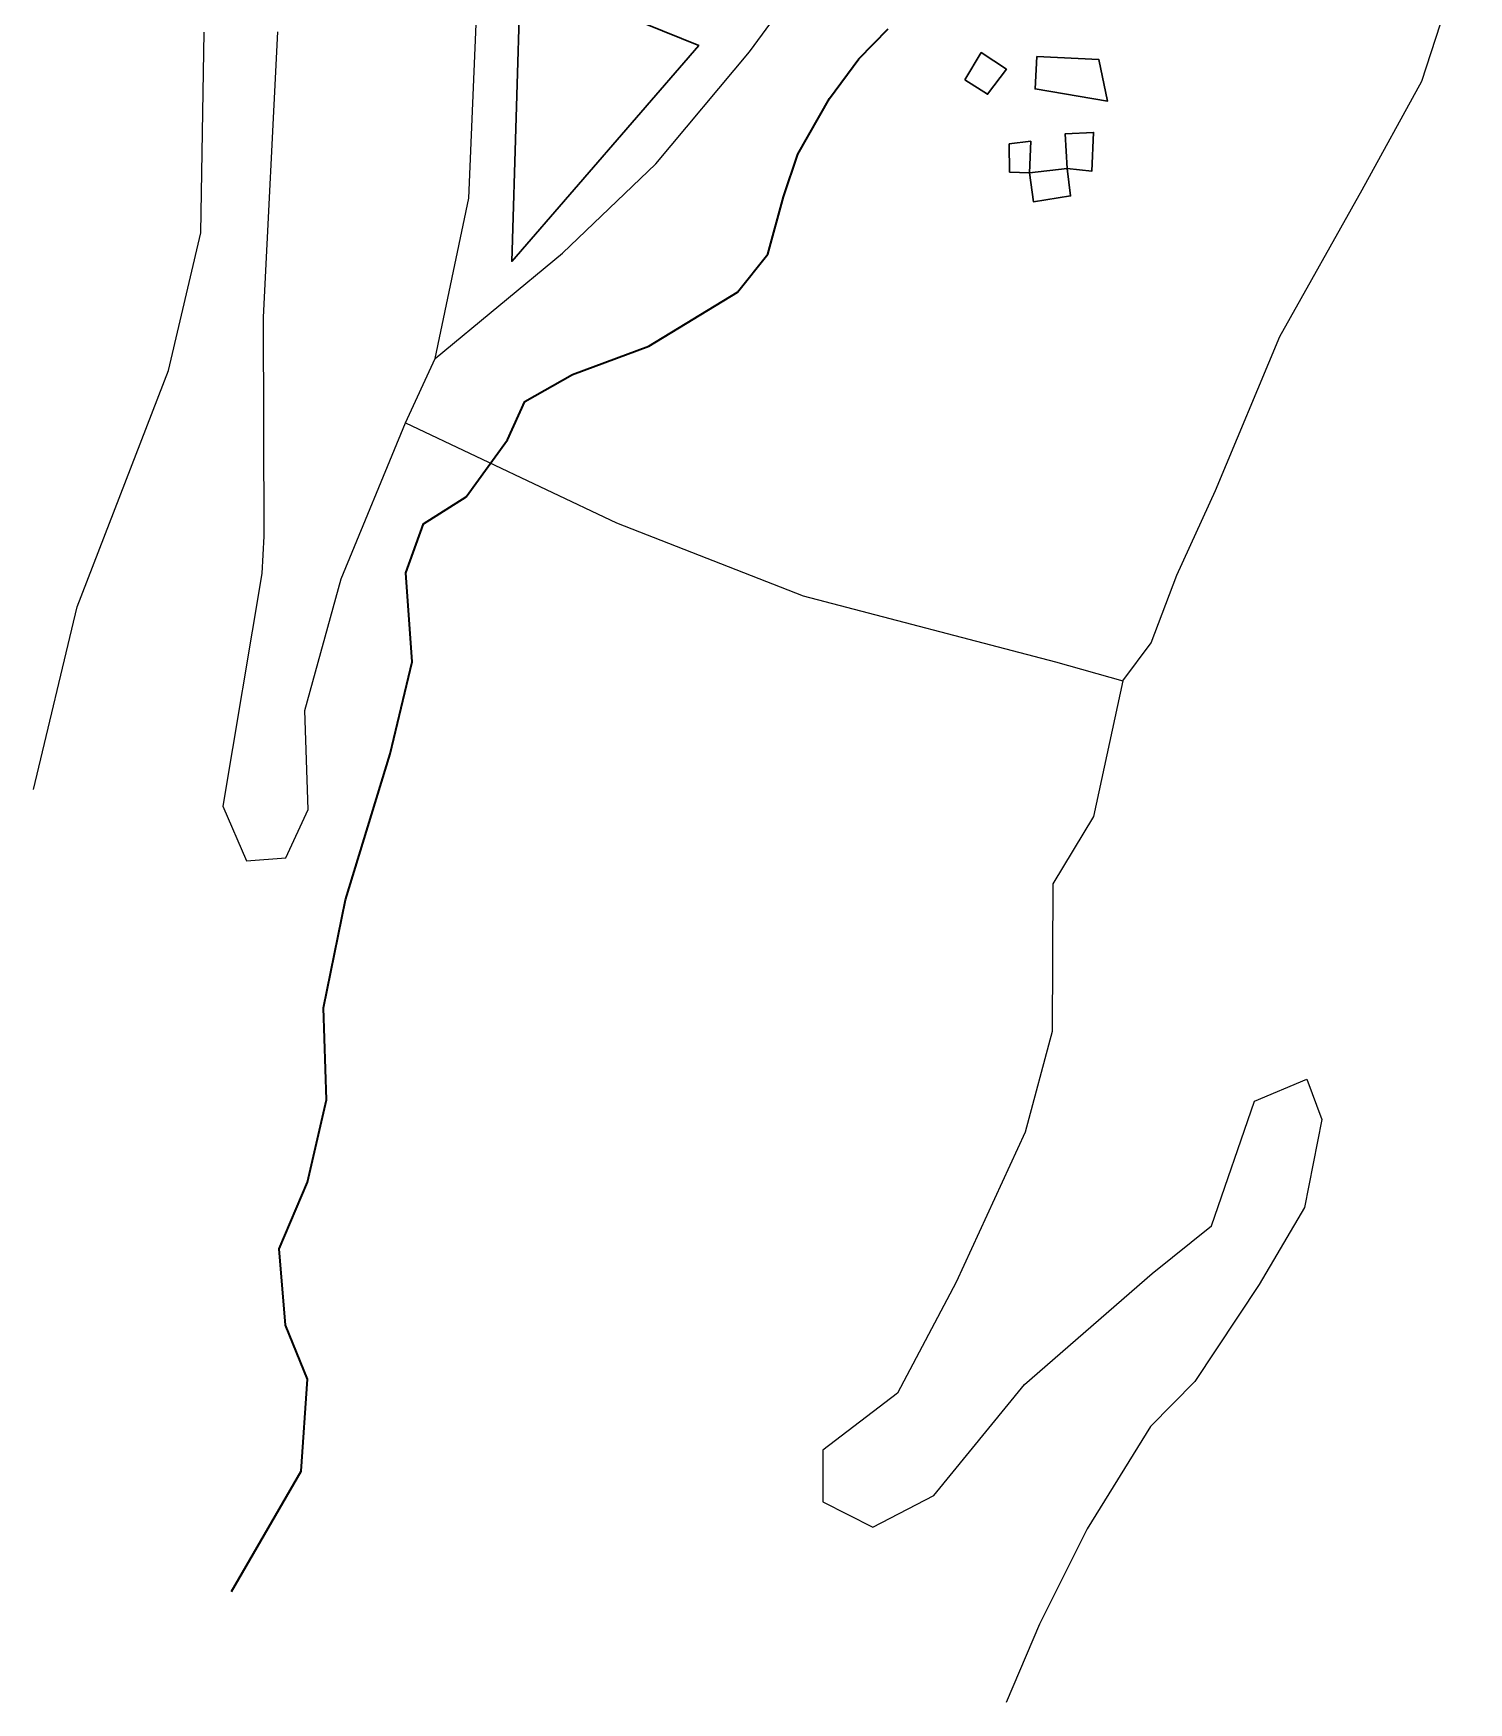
# Model space of a CAD drawing. Header units: metres. Extents: x 425183 to 426000, y 8434421 to 8436790.
# Drawn here: x 425294.8 to 425572.1, y 8434421.1 to 8434743.6 of the extents above; entities that cross this region are included whole.
import ezdxf

# ---------------------------------------------------------------- set-up
doc = ezdxf.new("R2010")
doc.units = ezdxf.units.M
for name, color, linetype, lineweight in [('01_RIOS_Y_CUENCAS', 140, 'Continuous', 35), ('02_CALLES_Y_VIAS', 7, 'Continuous', 25), ('05_HUELLAS_CASAS_USUARIO', 30, 'Continuous', 30)]:
    doc.layers.add(name, color=color, linetype=linetype, lineweight=lineweight)

msp = doc.modelspace()

# ---------------------------------------------------------------- linework, layer by layer
at = {"layer": '01_RIOS_Y_CUENCAS'}
msp.add_lwpolyline([(425333.05, 8434442.5), (425346.54, 8434465.8), (425347.77, 8434483.58), (425343.47, 8434494.01), (425342.25, 8434508.72), (425347.77, 8434521.6), (425351.45, 8434537.54), (425350.83, 8434555.32), (425355.12, 8434576.17), (425363.71, 8434604.38), (425368, 8434622.16), (425366.77, 8434639.33), (425370.15, 8434648.83), (425378.43, 8434654.04), (425386.4, 8434665.08), (425389.77, 8434672.44), (425398.97, 8434677.65), (425413.68, 8434683.17), (425430.85, 8434693.59), (425436.68, 8434700.95), (425439.74, 8434711.99), (425442.5, 8434720.27), (425448.63, 8434731), (425454.31, 8434738.66), (425459.98, 8434744.49)], dxfattribs=at)
at = {"layer": '02_CALLES_Y_VIAS'}
for points in [[(425341.98, 8434743.89), (425339.16, 8434688.75), (425339.28, 8434646.42), (425338.94, 8434639.25), (425331.42, 8434594.3), (425335.93, 8434583.73), (425343.59, 8434584.31), (425347.86, 8434593.61), (425347.24, 8434612.73), (425354.27, 8434638.18), (425366.71, 8434668.31), (425372.45, 8434680.75), (425378.9, 8434711.77), (425383.44, 8434818.9)], [(425505.29, 8434618.49), (425510.8, 8434625.85), (425515.71, 8434638.88), (425523.22, 8434655.28), (425535.64, 8434685.02), (425551.58, 8434713.38), (425563.08, 8434734.38), (425572.12, 8434762.13)], [(425372.45, 8434680.75), (425397, 8434701.1), (425415.07, 8434718.42), (425433.13, 8434740.01), (425443.92, 8434754.71)], [(425294.78, 8434597.47), (425303.27, 8434632.76), (425320.88, 8434678.48), (425327.15, 8434705.05), (425327.79, 8434743.85)], [(425366.71, 8434668.31), (425407.48, 8434649), (425443.51, 8434634.89), (425492.26, 8434622.17), (425505.29, 8434618.49), (425499.61, 8434592.28), (425491.8, 8434579.25), (425491.64, 8434550.73), (425486.43, 8434531.27), (425473.09, 8434502.29), (425461.75, 8434480.83), (425447.34, 8434469.8), (425447.34, 8434459.83), (425457, 8434454.93), (425468.8, 8434461.06), (425486.28, 8434482.52), (425510.96, 8434503.98), (425522.45, 8434513.18), (425530.73, 8434537.24), (425540.85, 8434541.54), (425543.76, 8434533.72), (425540.39, 8434516.7), (425531.65, 8434501.83), (425519.24, 8434483.13), (425510.65, 8434474.39), (425498.39, 8434454.62), (425489.19, 8434436.22), (425482.75, 8434421.05)]]:
    msp.add_lwpolyline(points, dxfattribs=at)
at = {"layer": '05_HUELLAS_CASAS_USUARIO'}
for points in [[(425388.94, 8434755.24), (425387.23, 8434699.54), (425423.35, 8434741.23), (425388.94, 8434755.24)], [(425474.78, 8434734.6), (425477.94, 8434739.9), (425482.81, 8434736.67), (425479.18, 8434731.83), (425474.78, 8434734.6)], [(425488.68, 8434739.1), (425500.64, 8434738.58), (425502.35, 8434730.51), (425488.33, 8434732.88), (425488.68, 8434739.1)], [(425483.32, 8434722.28), (425487.52, 8434722.76), (425487.26, 8434716.63), (425483.42, 8434716.81), (425483.32, 8434722.28)], [(425494.54, 8434717.49), (425494.15, 8434724.17), (425499.66, 8434724.47), (425499.3, 8434716.95), (425494.54, 8434717.49)], [(425487.26, 8434716.63), (425488.02, 8434711.07), (425495.21, 8434712.2), (425494.54, 8434717.49), (425487.26, 8434716.63)]]:
    msp.add_lwpolyline(points, close=True, dxfattribs=at)

doc.saveas('drawing.dxf')
